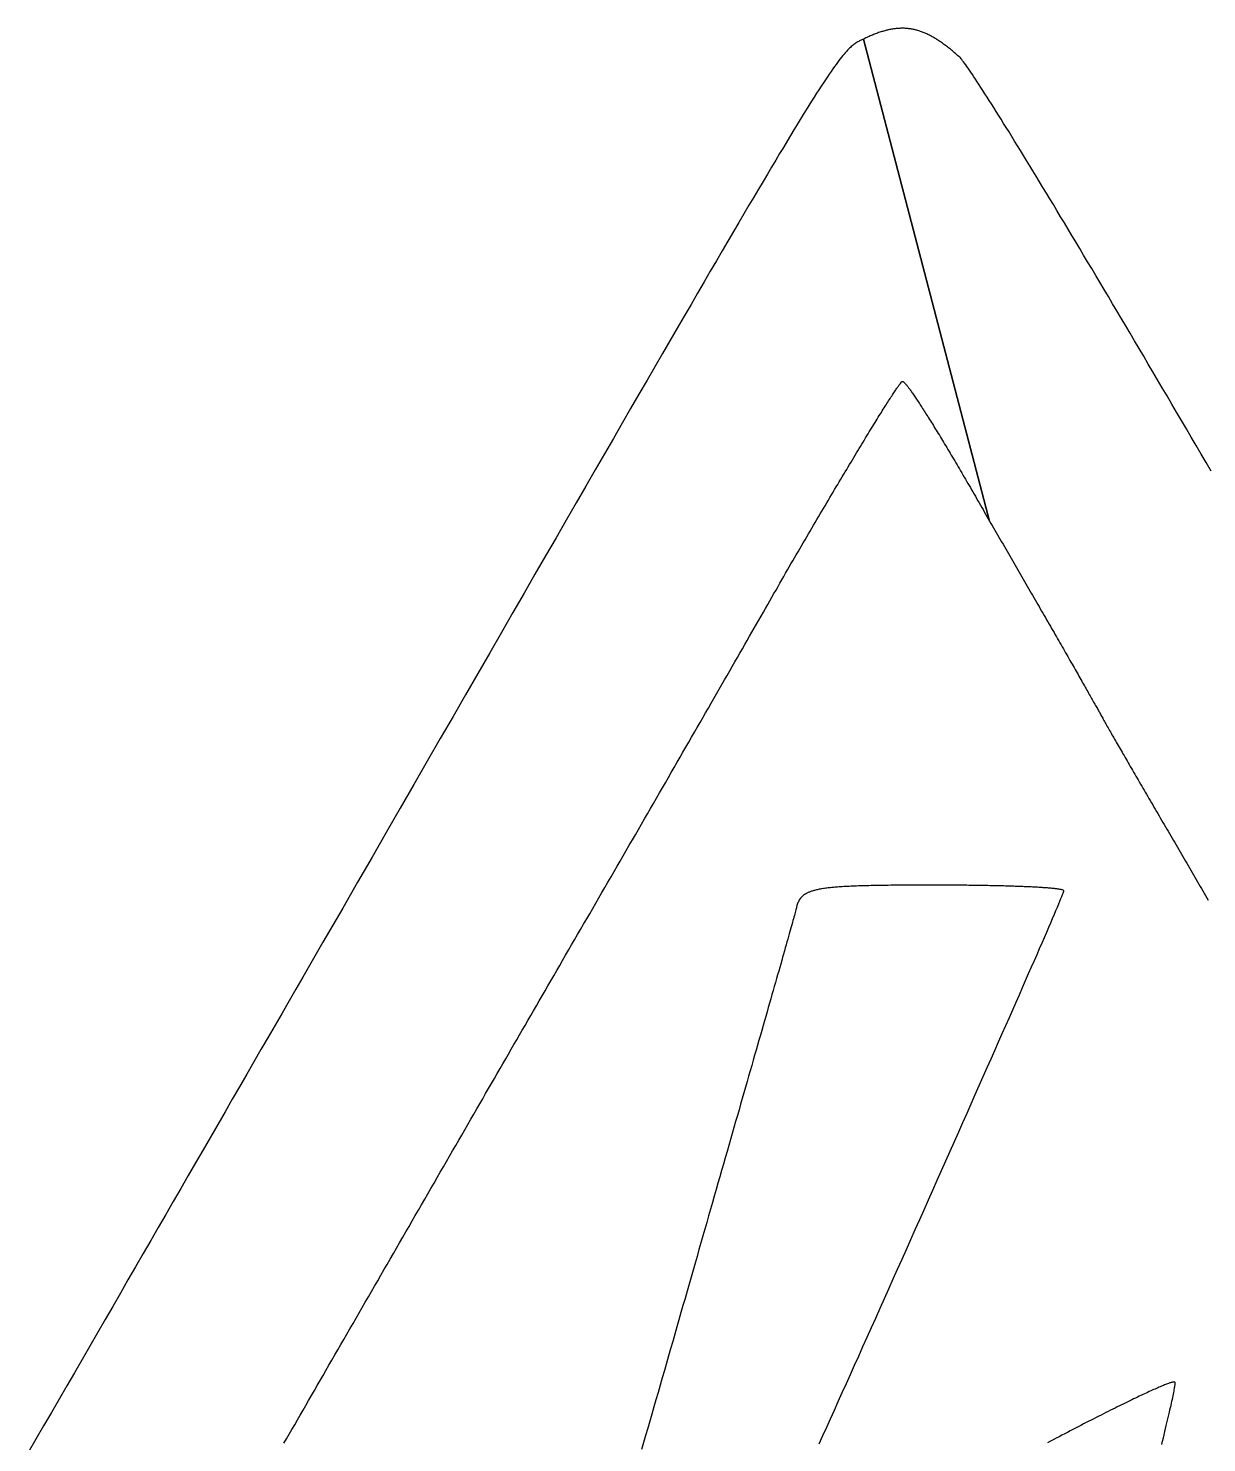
# Model space of a CAD drawing. Header units: metres. Extents: x 402 to 3160, y 518 to 2988.
# Drawn here: x 1015 to 2045, y 1753 to 2988 of the extents above; entities that cross this region are included whole.
import ezdxf

# ---------------------------------------------------------------- set-up
doc = ezdxf.new("R2010")
doc.units = ezdxf.units.M

msp = doc.modelspace()

# ---------------------------------------------------------------- linework, layer by layer
for points in [[(1238.668976, 1752.515504), (1240.987804, 1756.537116), (1243.327488, 1760.594752), (1245.6875, 1764.6875), (1248.067312, 1768.814448), (1250.466396, 1772.974684), (1252.884224, 1777.167296), (1255.320268, 1781.391372), (1257.774, 1785.646), (1260.244892, 1789.930268), (1262.732416, 1794.243264), (1265.236044, 1798.584076), (1267.755248, 1802.951792), (1270.2895, 1807.3455), (1272.838272, 1811.764288), (1275.401036, 1816.207244), (1277.977264, 1820.673456), (1280.566428, 1825.162012), (1283.168, 1829.672), (1285.781452, 1834.202508), (1288.406256, 1838.752624), (1291.041884, 1843.321436), (1293.687808, 1847.908032), (1296.3435, 1852.5115), (1299.008432, 1857.130928), (1301.682076, 1861.765404), (1304.363904, 1866.414016), (1307.053388, 1871.075852), (1309.75, 1875.75), (1312.453212, 1880.435548), (1315.162496, 1885.131584), (1317.877324, 1889.837196), (1320.597168, 1894.551472), (1323.3215, 1899.2735), (1326.049792, 1904.002368), (1328.781516, 1908.737164), (1331.516144, 1913.476976), (1334.253148, 1918.220892), (1336.992, 1922.968), (1339.732172, 1927.717388), (1342.473136, 1932.468144), (1345.214364, 1937.219356), (1347.955328, 1941.970112), (1350.6955, 1946.7195), (1353.434352, 1951.466608), (1356.171356, 1956.210524), (1358.905984, 1960.950336), (1361.637708, 1965.685132), (1364.366, 1970.414), (1367.090332, 1975.136028), (1369.810176, 1979.850304), (1372.525004, 1984.555916), (1375.234288, 1989.251952), (1377.9375, 1993.9375), (1380.634112, 1998.611648), (1383.323596, 2003.273484), (1386.005424, 2007.922096), (1388.679068, 2012.556572), (1391.344, 2017.176), (1393.999692, 2021.779468), (1396.645616, 2026.366064), (1399.281244, 2030.934876), (1401.906048, 2035.484992), (1404.5195, 2040.0155), (1407.121072, 2044.525488), (1409.710236, 2049.014044), (1412.286464, 2053.480256), (1414.849228, 2057.923212), (1417.398, 2062.342), (1419.932252, 2066.735708), (1422.451456, 2071.103424), (1424.955084, 2075.444236), (1427.442608, 2079.757232), (1429.9135, 2084.0415), (1432.367232, 2088.296128), (1434.803276, 2092.520204), (1437.221104, 2096.712816), (1439.620188, 2100.873052), (1442, 2105), (1444.408017, 2109.153958), (1446.831736, 2113.335264), (1449.270659, 2117.543066), (1451.724288, 2121.776512), (1454.192125, 2126.03475), (1456.673672, 2130.316928), (1459.168431, 2134.622194), (1461.675904, 2138.949696), (1464.195593, 2143.298582), (1466.727, 2147.668), (1469.269627, 2152.057098), (1471.822976, 2156.465024), (1474.386549, 2160.890926), (1476.959848, 2165.333952), (1479.542375, 2169.79325), (1482.133632, 2174.267968), (1484.733121, 2178.757254), (1487.340344, 2183.260256), (1489.954803, 2187.776122), (1492.576, 2192.304), (1495.203437, 2196.843038), (1497.836616, 2201.392384), (1500.475039, 2205.951186), (1503.118208, 2210.518592), (1505.765625, 2215.09375), (1508.416792, 2219.675808), (1511.071211, 2224.263914), (1513.728384, 2228.857216), (1516.387813, 2233.454862), (1519.049, 2238.056), (1521.711447, 2242.659778), (1524.374656, 2247.265344), (1527.038129, 2251.871846), (1529.701368, 2256.478432), (1532.363875, 2261.08425), (1535.025152, 2265.688448), (1537.684701, 2270.290174), (1540.342024, 2274.888576), (1542.996623, 2279.482802), (1545.648, 2284.072), (1548.295657, 2288.655318), (1550.939096, 2293.231904), (1553.577819, 2297.800906), (1556.211328, 2302.361472), (1558.839125, 2306.91275), (1561.460712, 2311.453888), (1564.075591, 2315.984034), (1566.683264, 2320.502336), (1569.283233, 2325.007942), (1571.875, 2329.5), (1574.458067, 2333.977658), (1577.031936, 2338.440064), (1579.596109, 2342.886366), (1582.150088, 2347.315712), (1584.693375, 2351.72725), (1587.225472, 2356.120128), (1589.745881, 2360.493494), (1592.254104, 2364.846496), (1594.749643, 2369.178282), (1597.232, 2373.488), (1599.700677, 2377.774798), (1602.155176, 2382.037824), (1604.594999, 2386.276226), (1607.019648, 2390.489152), (1609.428625, 2394.67575), (1611.821432, 2398.835168), (1614.197571, 2402.966554), (1616.556544, 2407.069056), (1618.897853, 2411.141822), (1621.221, 2415.184), (1623.525487, 2419.194738), (1625.810816, 2423.173184), (1628.076489, 2427.118486), (1630.322008, 2431.029792), (1632.546875, 2434.90625), (1634.750592, 2438.747008), (1636.932661, 2442.551214), (1639.092584, 2446.318016), (1641.229863, 2450.046562), (1643.344, 2453.736), (1645.434497, 2457.385478), (1647.500856, 2460.994144), (1649.542579, 2464.561146), (1651.559168, 2468.085632), (1653.550125, 2471.56675), (1655.514952, 2475.003648), (1657.453151, 2478.395474), (1659.364224, 2481.741376), (1661.247673, 2485.040502), (1663.103, 2488.292), (1664.929707, 2491.495018), (1666.727296, 2494.648704), (1668.495269, 2497.752206), (1670.233128, 2500.804672), (1671.940375, 2503.80525), (1673.616512, 2506.753088), (1675.261041, 2509.647334), (1676.873464, 2512.487136), (1678.453283, 2515.271642), (1680, 2518), (1681.557567, 2520.665143), (1683.110136, 2523.320344), (1684.657509, 2525.965261), (1686.199488, 2528.599552), (1687.735875, 2531.222875), (1689.266472, 2533.834888), (1690.791081, 2536.435249), (1692.309504, 2539.023616), (1693.821543, 2541.599647), (1695.327, 2544.163), (1696.825677, 2546.713333), (1698.317376, 2549.250304), (1699.801899, 2551.773571), (1701.279048, 2554.282792), (1702.748625, 2556.777625), (1704.210432, 2559.257728), (1705.664271, 2561.722759), (1707.109944, 2564.172376), (1708.547253, 2566.606237), (1709.976, 2569.024), (1711.395987, 2571.425323), (1712.807016, 2573.809864), (1714.208889, 2576.177281), (1715.601408, 2578.527232), (1716.984375, 2580.859375), (1718.357592, 2583.173368), (1719.720861, 2585.468869), (1721.073984, 2587.745536), (1722.416763, 2590.003027), (1723.749, 2592.241), (1725.070497, 2594.459113), (1726.381056, 2596.657024), (1727.680479, 2598.834391), (1728.968568, 2600.990872), (1730.245125, 2603.126125), (1731.509952, 2605.239808), (1732.762851, 2607.331579), (1734.003624, 2609.401096), (1735.232073, 2611.448017), (1736.448, 2613.472), (1737.651207, 2615.472703), (1738.841496, 2617.449784), (1740.018669, 2619.402901), (1741.182528, 2621.331712), (1742.332875, 2623.235875), (1743.469512, 2625.115048), (1744.592241, 2626.968889), (1745.700864, 2628.797056), (1746.795183, 2630.599207), (1747.875, 2632.375), (1748.940117, 2634.124093), (1749.990336, 2635.846144), (1751.025459, 2637.540811), (1752.045288, 2639.207752), (1753.049625, 2640.846625), (1754.038272, 2642.457088), (1755.011031, 2644.038799), (1755.967704, 2645.591416), (1756.908093, 2647.114597), (1757.832, 2648.608), (1758.739227, 2650.071283), (1759.629576, 2651.504104), (1760.502849, 2652.906121), (1761.358848, 2654.276992), (1762.197375, 2655.616375), (1763.018232, 2656.923928), (1763.821221, 2658.199309), (1764.606144, 2659.442176), (1765.372803, 2660.652187), (1766.121, 2661.829), (1766.850537, 2662.972273), (1767.561216, 2664.081664), (1768.252839, 2665.156831), (1768.925208, 2666.197432), (1769.578125, 2667.203125), (1770.211392, 2668.173568), (1770.824811, 2669.108419), (1771.418184, 2670.007336), (1771.991313, 2670.869977), (1772.544, 2671.696), (1773.076047, 2672.485063), (1773.587256, 2673.236824), (1774.077429, 2673.950941), (1774.546368, 2674.627072), (1774.993875, 2675.264875), (1775.419752, 2675.864008), (1775.823801, 2676.424129), (1776.205824, 2676.944896), (1776.565623, 2677.425967), (1776.903, 2677.867), (1777.217757, 2678.267653), (1777.778619, 2678.946451), (1778.246625, 2679.459625), (1778.620191, 2679.804439), (1779.128974, 2679.983543), (1779.622336, 2679.738752), (1780.038384, 2679.415288), (1780.522688, 2678.966016), (1781.074, 2678.393), (1781.691072, 2677.698304), (1782.023878, 2677.305971), (1782.372656, 2676.883992), (1782.73725, 2676.432625), (1783.117504, 2675.952128), (1783.513262, 2675.442759), (1783.924368, 2674.904776), (1784.350666, 2674.338437), (1784.792, 2673.744), (1785.248214, 2673.121723), (1785.719152, 2672.471864), (1786.204658, 2671.794681), (1786.704576, 2671.090432), (1787.21875, 2670.359375), (1787.747024, 2669.601768), (1788.289242, 2668.817869), (1788.845248, 2668.007936), (1789.414886, 2667.172227), (1789.998, 2666.311), (1790.594434, 2665.424513), (1791.204032, 2664.513024), (1791.826638, 2663.576791), (1792.462096, 2662.616072), (1793.11025, 2661.631125), (1793.770944, 2660.622208), (1794.444022, 2659.589579), (1795.129328, 2658.533496), (1795.826706, 2657.454217), (1796.536, 2656.352), (1797.257054, 2655.227103), (1797.989712, 2654.079784), (1798.733818, 2652.910301), (1799.489216, 2651.718912), (1800.25575, 2650.505875), (1801.033264, 2649.271448), (1801.821602, 2648.015889), (1802.620608, 2646.739456), (1803.430126, 2645.442407), (1804.25, 2644.125), (1805.080074, 2642.787493), (1805.920192, 2641.430144), (1806.770198, 2640.053211), (1807.629936, 2638.656952), (1808.49925, 2637.241625), (1809.377984, 2635.807488), (1810.265982, 2634.354799), (1811.163088, 2632.883816), (1812.069146, 2631.394797), (1812.984, 2629.888), (1813.907494, 2628.363683), (1814.839472, 2626.822104), (1815.779778, 2625.263521), (1816.728256, 2623.688192), (1817.68475, 2622.096375), (1818.649104, 2620.488328), (1819.621162, 2618.864309), (1820.600768, 2617.224576), (1821.587766, 2615.569387), (1822.582, 2613.899), (1823.583314, 2612.213673), (1824.591552, 2610.513664), (1825.606558, 2608.799231), (1826.628176, 2607.070632), (1827.65625, 2605.328125), (1828.690624, 2603.571968), (1829.731142, 2601.802419), (1830.777648, 2600.019736), (1831.829986, 2598.224177), (1832.888, 2596.416), (1833.951534, 2594.595463), (1835.020432, 2592.762824), (1836.094538, 2590.918341), (1837.173696, 2589.062272), (1838.25775, 2587.194875), (1839.346544, 2585.316408), (1840.439922, 2583.427129), (1841.537728, 2581.527296), (1842.639806, 2579.617167), (1843.746, 2577.697), (1844.856154, 2575.767053), (1845.970112, 2573.827584), (1847.087718, 2571.878851), (1848.208816, 2569.921112), (1849.33325, 2567.954625), (1850.460864, 2565.979648), (1851.591502, 2563.996439), (1852.725008, 2562.005256), (1853.861226, 2560.006357), (1855, 2558), (1745, 2979), (1744.258827, 2978.645811), (1743.533416, 2978.300088), (1742.820929, 2977.958097), (1742.118528, 2977.615104), (1741.423375, 2977.266375), (1740.732632, 2976.907176), (1740.043461, 2976.532773), (1739.353024, 2976.138432), (1738.658483, 2975.719419), (1737.957, 2975.271), (1737.245737, 2974.788441), (1736.521856, 2974.267008), (1735.782519, 2973.701967), (1735.024888, 2973.088584), (1734.246125, 2972.422125), (1733.443392, 2971.697856), (1732.613851, 2970.911043), (1731.754664, 2970.056952), (1730.862993, 2969.130849), (1729.936, 2968.128), (1728.970847, 2967.043671), (1727.964696, 2965.873128), (1726.914709, 2964.611637), (1725.818048, 2963.254464), (1724.671875, 2961.796875), (1723.473352, 2960.234136), (1722.219641, 2958.561513), (1720.907904, 2956.774272), (1719.535303, 2954.867679), (1718.099, 2952.837), (1716.596157, 2950.677501), (1715.023936, 2948.384448), (1713.379499, 2945.953107), (1711.660008, 2943.378744), (1709.862625, 2940.656625), (1707.984512, 2937.782016), (1706.022831, 2934.750183), (1703.974744, 2931.556392), (1701.837413, 2928.195909), (1699.608, 2924.664), (1697.283667, 2920.955931), (1694.861576, 2917.066968), (1692.338889, 2912.992377), (1689.712768, 2908.727424), (1686.980375, 2904.267375), (1684.138872, 2899.607496), (1681.185421, 2894.743053), (1678.117184, 2889.669312), (1674.931323, 2884.381539), (1671.625, 2878.875), (1668.195377, 2873.144961), (1664.639616, 2867.186688), (1660.954879, 2860.995447), (1657.138328, 2854.566504), (1653.187125, 2847.895125), (1649.098432, 2840.976576), (1644.869411, 2833.806123), (1640.497224, 2826.379032), (1635.979033, 2818.690569), (1631.312, 2810.736), (1626.493287, 2802.510591), (1621.520056, 2794.009608), (1616.389469, 2785.228317), (1611.098688, 2776.161984), (1605.644875, 2766.805875), (1600.025192, 2757.155256), (1594.236801, 2747.205393), (1588.276864, 2736.951552), (1582.142543, 2726.388999), (1575.831, 2715.513), (1569.339397, 2704.318821), (1562.664896, 2692.801728), (1555.804659, 2680.956987), (1548.755848, 2668.779864), (1541.515625, 2656.265625), (1534.081152, 2643.409536), (1526.449591, 2630.206863), (1518.618104, 2616.652872), (1510.583853, 2602.742829), (1502.344, 2588.472), (1493.895707, 2573.835651), (1485.236136, 2558.829048), (1476.362449, 2543.447457), (1467.271808, 2527.686144), (1457.961375, 2511.540375), (1448.428312, 2495.005416), (1438.669781, 2478.076533), (1428.682944, 2460.748992), (1418.464963, 2443.018059), (1408.013, 2424.879), (1397.324217, 2406.327081), (1386.395776, 2387.357568), (1375.224839, 2367.965727), (1363.808568, 2348.146824), (1352.144125, 2327.896125), (1340.228672, 2307.208896), (1328.059371, 2286.080403), (1315.633384, 2264.505912), (1302.947873, 2242.480689), (1290, 2220), (1284.304412, 2210.145371), (1278.558496, 2200.202968), (1272.763524, 2190.175017), (1266.920768, 2180.063744), (1261.0315, 2169.871375), (1255.096992, 2159.600136), (1249.118516, 2149.252253), (1243.097344, 2138.829952), (1237.034748, 2128.335459), (1230.932, 2117.771), (1224.790372, 2107.138801), (1218.611136, 2096.441088), (1212.395564, 2085.680087), (1206.144928, 2074.858024), (1199.8605, 2063.977125), (1193.543552, 2053.039616), (1187.195356, 2042.047723), (1180.817184, 2031.003672), (1174.410308, 2019.909689), (1167.976, 2008.768), (1161.515532, 1997.580831), (1155.030176, 1986.350408), (1148.521204, 1975.078957), (1141.989888, 1963.768704), (1135.4375, 1952.421875), (1128.865312, 1941.040696), (1122.274596, 1929.627393), (1115.666624, 1918.184192), (1109.042668, 1906.713319), (1102.404, 1895.217), (1095.751892, 1883.697461), (1089.087616, 1872.156928), (1082.412444, 1860.597627), (1075.727648, 1849.021784), (1069.0345, 1837.431625), (1062.334272, 1825.829376), (1055.628236, 1814.217263), (1048.917664, 1802.597512), (1042.203828, 1790.972349), (1035.488, 1779.344), (1028.771452, 1767.714691), (1022.055456, 1756.086648), (1015.341284, 1744.462097)], [(2048.59551, 2601.527837), (2044.21448, 2609.033816), (2039.85757, 2616.492839), (2035.52544, 2623.903808), (2031.21875, 2631.265625), (2026.93816, 2638.577192), (2022.68433, 2645.837411), (2018.45792, 2653.045184), (2014.25959, 2660.199413), (2010.09, 2667.299), (2005.94981, 2674.342847), (2001.83968, 2681.329856), (1997.76027, 2688.258929), (1993.71224, 2695.128968), (1989.69625, 2701.938875), (1985.71296, 2708.687552), (1981.76303, 2715.373901), (1977.84712, 2721.996824), (1973.96589, 2728.555223), (1970.12, 2735.048), (1966.31011, 2741.474057), (1962.53688, 2747.832296), (1958.80097, 2754.121619), (1955.10304, 2760.340928), (1951.44375, 2766.489125), (1947.82376, 2772.565112), (1944.24373, 2778.567791), (1940.70432, 2784.496064), (1937.20619, 2790.348833), (1933.75, 2796.125), (1930.33641, 2801.823467), (1926.96608, 2807.443136), (1923.63967, 2812.982909), (1920.35784, 2818.441688), (1917.12125, 2823.818375), (1913.93056, 2829.111872), (1910.78643, 2834.321081), (1907.68952, 2839.444904), (1904.64049, 2844.482243), (1901.64, 2849.432), (1898.68871, 2854.293077), (1895.78728, 2859.064376), (1892.93637, 2863.744799), (1890.13664, 2868.333248), (1887.38875, 2872.828625), (1884.69336, 2877.229832), (1882.05113, 2881.535771), (1879.46272, 2885.745344), (1876.92879, 2889.857453), (1874.45, 2893.871), (1872.02701, 2897.784887), (1869.66048, 2901.598016), (1867.35107, 2905.309289), (1865.09944, 2908.917608), (1862.90625, 2912.421875), (1860.77216, 2915.820992), (1858.69783, 2919.113861), (1856.68392, 2922.299384), (1854.73109, 2925.376463), (1852.84, 2928.344), (1851.01131, 2931.200897), (1849.24568, 2933.946056), (1847.54377, 2936.578379), (1845.90624, 2939.096768), (1844.33375, 2941.500125), (1842.82696, 2943.787352), (1841.38653, 2945.957351), (1840.01312, 2948.009024), (1838.70739, 2949.941273), (1837.47, 2951.753), (1836.30161, 2953.443107), (1835.20288, 2955.010496), (1834.17447, 2956.454069), (1833.21704, 2957.772728), (1832.33125, 2958.965375), (1831.51776, 2960.030912), (1830.77723, 2960.968241), (1830.11032, 2961.776264), (1829.51769, 2962.453883), (1829, 2963), (1828.073276, 2963.832804), (1827.153008, 2964.651232), (1826.239052, 2965.455308), (1825.331264, 2966.245056), (1824.4295, 2967.0205), (1823.533616, 2967.781664), (1822.643468, 2968.528572), (1821.758912, 2969.261248), (1820.879804, 2969.979716), (1820.006, 2970.684), (1819.137356, 2971.374124), (1818.273728, 2972.050112), (1817.414972, 2972.711988), (1816.560944, 2973.359776), (1815.7115, 2973.9935), (1814.866496, 2974.613184), (1814.025788, 2975.218852), (1813.189232, 2975.810528), (1812.356684, 2976.388236), (1811.528, 2976.952), (1810.703036, 2977.501844), (1809.881648, 2978.037792), (1809.063692, 2978.559868), (1808.249024, 2979.068096), (1807.4375, 2979.5625), (1806.628976, 2980.043104), (1805.823308, 2980.509932), (1805.020352, 2980.963008), (1804.219964, 2981.402356), (1803.422, 2981.828), (1802.626316, 2982.239964), (1801.832768, 2982.638272), (1801.041212, 2983.022948), (1800.251504, 2983.394016), (1799.4635, 2983.7515), (1798.677056, 2984.095424), (1797.892028, 2984.425812), (1797.108272, 2984.742688), (1796.325644, 2985.046076), (1795.544, 2985.336), (1794.763196, 2985.612484), (1793.983088, 2985.875552), (1793.203532, 2986.125228), (1792.424384, 2986.361536), (1791.6455, 2986.5845), (1790.866736, 2986.794144), (1790.087948, 2986.990492), (1789.308992, 2987.173568), (1788.529724, 2987.343396), (1787.75, 2987.5), (1786.969676, 2987.643404), (1786.188608, 2987.773632), (1785.406652, 2987.890708), (1784.623664, 2987.994656), (1783.8395, 2988.0855), (1783.054016, 2988.163264), (1782.267068, 2988.227972), (1781.478512, 2988.279648), (1780.688204, 2988.318316), (1779.896, 2988.344), (1779.101756, 2988.356724), (1778.305328, 2988.356512), (1777.506572, 2988.343388), (1776.705344, 2988.317376), (1775.9015, 2988.2785), (1775.094896, 2988.226784), (1774.285388, 2988.162252), (1773.472832, 2988.084928), (1772.657084, 2987.994836), (1771.838, 2987.892), (1771.015436, 2987.776444), (1770.189248, 2987.648192), (1769.359292, 2987.507268), (1768.525424, 2987.353696), (1767.6875, 2987.1875), (1766.845376, 2987.008704), (1765.998908, 2986.817332), (1765.147952, 2986.613408), (1764.292364, 2986.396956), (1763.432, 2986.168), (1762.566716, 2985.926564), (1761.696368, 2985.672672), (1760.820812, 2985.406348), (1759.939904, 2985.127616), (1759.0535, 2984.8365), (1758.161456, 2984.533024), (1757.263628, 2984.217212), (1756.359872, 2983.889088), (1755.450044, 2983.548676), (1754.534, 2983.196), (1753.611596, 2982.831084), (1752.682688, 2982.453952), (1751.747132, 2982.064628), (1750.804784, 2981.663136), (1749.8555, 2981.2495), (1748.899136, 2980.823744), (1747.935548, 2980.385892), (1746.964592, 2979.935968), (1745.986124, 2979.473996), (1745, 2979), (1855, 2558), (1856.171167, 2555.987658), (1857.344536, 2553.970864), (1858.519909, 2551.949966), (1859.697088, 2549.925312), (1860.875875, 2547.89725), (1862.056072, 2545.866128), (1863.237481, 2543.832294), (1864.419904, 2541.796096), (1865.603143, 2539.757882), (1866.787, 2537.718), (1867.971277, 2535.676798), (1869.155776, 2533.634624), (1870.340299, 2531.591826), (1871.524648, 2529.548752), (1872.708625, 2527.50575), (1873.892032, 2525.463168), (1875.074671, 2523.421354), (1876.256344, 2521.380656), (1877.436853, 2519.341422), (1878.616, 2517.304), (1879.793587, 2515.268738), (1880.969416, 2513.235984), (1882.143289, 2511.206086), (1883.315008, 2509.179392), (1884.484375, 2507.15625), (1885.651192, 2505.137008), (1886.815261, 2503.122014), (1887.976384, 2501.111616), (1889.134363, 2499.106162), (1890.289, 2497.106), (1891.440097, 2495.111478), (1892.587456, 2493.122944), (1893.730879, 2491.140746), (1894.870168, 2489.165232), (1896.005125, 2487.19675), (1897.135552, 2485.235648), (1898.261251, 2483.282274), (1899.382024, 2481.336976), (1900.497673, 2479.400102), (1901.608, 2477.472), (1902.712807, 2475.553018), (1903.811896, 2473.643504), (1904.905069, 2471.743806), (1905.992128, 2469.854272), (1907.072875, 2467.97525), (1908.147112, 2466.107088), (1909.214641, 2464.250134), (1910.275264, 2462.404736), (1911.328783, 2460.571242), (1912.375, 2458.75), (1913.413717, 2456.941358), (1914.444736, 2455.145664), (1915.467859, 2453.363266), (1916.482888, 2451.594512), (1917.489625, 2449.83975), (1918.487872, 2448.099328), (1919.477431, 2446.373594), (1920.458104, 2444.662896), (1921.429693, 2442.967582), (1922.392, 2441.288), (1923.344827, 2439.624498), (1924.287976, 2437.977424), (1925.221249, 2436.347126), (1926.144448, 2434.733952), (1927.057375, 2433.13825), (1927.959832, 2431.560368), (1928.851621, 2430.000654), (1929.732544, 2428.459456), (1930.602403, 2426.937122), (1931.461, 2425.434), (1932.308137, 2423.950438), (1933.143616, 2422.486784), (1933.967239, 2421.043386), (1934.778808, 2419.620592), (1935.578125, 2418.21875), (1936.364992, 2416.838208), (1937.139211, 2415.479314), (1937.900584, 2414.142416), (1938.648913, 2412.827862), (1939.384, 2411.536), (1940.105647, 2410.267178), (1940.813656, 2409.021744), (1941.507829, 2407.800046), (1942.187968, 2406.602432), (1942.853875, 2405.42925), (1943.505352, 2404.280848), (1944.142201, 2403.157574), (1944.764224, 2402.059776), (1945.371223, 2400.987802), (1945.963, 2399.942), (1946.539357, 2398.922718), (1947.100096, 2397.930304), (1947.645019, 2396.965106), (1948.173928, 2396.027472), (1948.686625, 2395.11775), (1949.182912, 2394.236288), (1949.662591, 2393.383434), (1950.125464, 2392.559536), (1950.571333, 2391.764942), (1951, 2391), (1951.428964, 2390.205656), (1951.875712, 2389.382848), (1952.340028, 2388.531912), (1952.821696, 2387.653184), (1953.3205, 2386.747), (1953.836224, 2385.813696), (1954.368652, 2384.853608), (1954.917568, 2383.867072), (1955.482756, 2382.854424), (1956.064, 2381.816), (1956.661084, 2380.752136), (1957.273792, 2379.663168), (1957.901908, 2378.549432), (1958.545216, 2377.411264), (1959.2035, 2376.249), (1959.876544, 2375.062976), (1960.564132, 2373.853528), (1961.266048, 2372.620992), (1961.982076, 2371.365704), (1962.712, 2370.088), (1963.455604, 2368.788216), (1964.212672, 2367.466688), (1964.982988, 2366.123752), (1965.766336, 2364.759744), (1966.5625, 2363.375), (1967.371264, 2361.969856), (1968.192412, 2360.544648), (1969.025728, 2359.099712), (1969.870996, 2357.635384), (1970.728, 2356.152), (1971.596524, 2354.649896), (1972.476352, 2353.129408), (1973.367268, 2351.590872), (1974.269056, 2350.034624), (1975.1815, 2348.461), (1976.104384, 2346.870336), (1977.037492, 2345.262968), (1977.980608, 2343.639232), (1978.933516, 2341.999464), (1979.896, 2340.344), (1980.867844, 2338.673176), (1981.848832, 2336.987328), (1982.838748, 2335.286792), (1983.837376, 2333.571904), (1984.8445, 2331.843), (1985.859904, 2330.100416), (1986.883372, 2328.344488), (1987.914688, 2326.575552), (1988.953636, 2324.793944), (1990, 2323), (1991.053564, 2321.194056), (1992.114112, 2319.376448), (1993.181428, 2317.547512), (1994.255296, 2315.707584), (1995.3355, 2313.857), (1996.421824, 2311.996096), (1997.514052, 2310.125208), (1998.611968, 2308.244672), (1999.715356, 2306.354824), (2000.824, 2304.456), (2001.937684, 2302.548536), (2003.056192, 2300.632768), (2004.179308, 2298.709032), (2005.306816, 2296.777664), (2006.4385, 2294.839), (2007.574144, 2292.893376), (2008.713532, 2290.941128), (2009.856448, 2288.982592), (2011.002676, 2287.018104), (2012.152, 2285.048), (2013.304204, 2283.072616), (2014.459072, 2281.092288), (2015.616388, 2279.107352), (2016.775936, 2277.118144), (2017.9375, 2275.125), (2019.100864, 2273.128256), (2020.265812, 2271.128248), (2021.432128, 2269.125312), (2022.599596, 2267.119784), (2023.768, 2265.112), (2024.937124, 2263.102296), (2026.106752, 2261.091008), (2027.276668, 2259.078472), (2028.446656, 2257.065024), (2029.6165, 2255.051), (2030.785984, 2253.036736), (2031.954892, 2251.022568), (2033.123008, 2249.008832), (2034.290116, 2246.995864), (2035.456, 2244.984), (2036.620444, 2242.973576), (2037.783232, 2240.964928), (2038.944148, 2238.958392), (2040.102976, 2236.954304), (2041.2595, 2234.953), (2042.413504, 2232.954816), (2043.564772, 2230.960088), (2044.713088, 2228.969152), (2045.858236, 2226.982344)], [(1706.304576, 1752.178712), (1709.515158, 1759.297471), (1712.785152, 1766.553024), (1716.111714, 1773.938993), (1719.492, 1781.449), (1722.923166, 1789.076667), (1726.402368, 1796.815616), (1729.926762, 1804.659469), (1733.493504, 1812.601848), (1737.09975, 1820.636375), (1740.742656, 1828.756672), (1744.419378, 1836.956361), (1748.127072, 1845.229064), (1751.862894, 1853.568403), (1755.624, 1861.968), (1759.407546, 1870.421477), (1763.210688, 1878.922456), (1767.030582, 1887.464559), (1770.864384, 1896.041408), (1774.70925, 1904.646625), (1778.562336, 1913.273832), (1782.420798, 1921.916651), (1786.281792, 1930.568704), (1790.142474, 1939.223613), (1794, 1947.875), (1797.851526, 1956.516487), (1801.694208, 1965.141696), (1805.525202, 1973.744249), (1809.341664, 1982.317768), (1813.14075, 1990.855875), (1816.919616, 1999.352192), (1820.675418, 2007.800341), (1824.405312, 2016.193944), (1828.106454, 2024.526623), (1831.776, 2032.792), (1835.411106, 2040.983697), (1839.008928, 2049.095336), (1842.566622, 2057.120539), (1846.081344, 2065.052928), (1849.55025, 2072.886125), (1852.970496, 2080.613752), (1856.339238, 2088.229431), (1859.653632, 2095.726784), (1862.910834, 2103.099433), (1866.108, 2110.341), (1869.242286, 2117.445107), (1872.310848, 2124.405376), (1875.310842, 2131.215429), (1878.239424, 2137.868888), (1881.09375, 2144.359375), (1883.870976, 2150.680512), (1886.568258, 2156.825921), (1889.182752, 2162.789224), (1891.711614, 2168.564043), (1894.152, 2174.144), (1896.501066, 2179.522717), (1898.755968, 2184.693816), (1900.913862, 2189.650919), (1902.971904, 2194.387648), (1904.92725, 2198.897625), (1906.777056, 2203.174472), (1908.518478, 2207.211811), (1910.148672, 2211.003264), (1911.664794, 2214.542453), (1913.064, 2217.823), (1914.343446, 2220.838527), (1915.500288, 2223.582656), (1916.531682, 2226.049009), (1917.434784, 2228.231208), (1918.20675, 2230.122875), (1918.844736, 2231.717632), (1919.345898, 2233.009101), (1919.707392, 2233.990904), (1919.926374, 2234.656663), (1919.939112, 2235.178792), (1919.457624, 2235.528984), (1918.789131, 2235.784971), (1918.200609, 2235.952369), (1917.499983, 2236.117103), (1916.689125, 2236.279125), (1915.769907, 2236.438387), (1915.270248, 2236.516968), (1914.744201, 2236.594841), (1914.192, 2236.672), (1913.613879, 2236.748439), (1913.010072, 2236.824152), (1912.380813, 2236.899133), (1911.726336, 2236.973376), (1911.046875, 2237.046875), (1910.342664, 2237.119624), (1909.613937, 2237.191617), (1908.860928, 2237.262848), (1908.083871, 2237.333311), (1907.283, 2237.403), (1906.458549, 2237.471909), (1905.610752, 2237.540032), (1904.739843, 2237.607363), (1903.846056, 2237.673896), (1902.929625, 2237.739625), (1901.990784, 2237.804544), (1901.029767, 2237.868647), (1900.046808, 2237.931928), (1899.042141, 2237.994381), (1898.016, 2238.056), (1896.968619, 2238.116779), (1895.900232, 2238.176712), (1894.811073, 2238.235793), (1893.701376, 2238.294016), (1892.571375, 2238.351375), (1891.421304, 2238.407864), (1890.251397, 2238.463477), (1889.061888, 2238.518208), (1887.853011, 2238.572051), (1886.625, 2238.625), (1885.378089, 2238.677049), (1884.112512, 2238.728192), (1882.828503, 2238.778423), (1881.526296, 2238.827736), (1880.206125, 2238.876125), (1878.868224, 2238.923584), (1877.512827, 2238.970107), (1876.140168, 2239.015688), (1874.750481, 2239.060321), (1873.344, 2239.104), (1871.920959, 2239.146719), (1870.481592, 2239.188472), (1869.026133, 2239.229253), (1867.554816, 2239.269056), (1866.067875, 2239.307875), (1864.565544, 2239.345704), (1863.048057, 2239.382537), (1861.515648, 2239.418368), (1859.968551, 2239.453191), (1858.407, 2239.487), (1856.831229, 2239.519789), (1855.241472, 2239.551552), (1853.637963, 2239.582283), (1852.020936, 2239.611976), (1850.390625, 2239.640625), (1848.747264, 2239.668224), (1847.091087, 2239.694767), (1845.422328, 2239.720248), (1843.741221, 2239.744661), (1842.048, 2239.768), (1840.342899, 2239.790259), (1838.626152, 2239.811432), (1836.897993, 2239.831513), (1835.158656, 2239.850496), (1833.408375, 2239.868375), (1831.647384, 2239.885144), (1829.875917, 2239.900797), (1828.094208, 2239.915328), (1826.302491, 2239.928731), (1824.501, 2239.941), (1822.689969, 2239.952129), (1820.869632, 2239.962112), (1819.040223, 2239.970943), (1817.201976, 2239.978616), (1815.355125, 2239.985125), (1813.499904, 2239.990464), (1811.636547, 2239.994627), (1809.765288, 2239.997608), (1807.886361, 2239.999401), (1806, 2240), (1803.025723, 2239.999389), (1800.102584, 2239.997512), (1797.230121, 2239.994303), (1794.407872, 2239.989696), (1791.635375, 2239.983625), (1788.912168, 2239.976024), (1786.237789, 2239.966827), (1783.611776, 2239.955968), (1781.033667, 2239.943381), (1778.503, 2239.929), (1776.019313, 2239.912759), (1773.582144, 2239.894592), (1771.191031, 2239.874433), (1768.845512, 2239.852216), (1766.545125, 2239.827875), (1764.289408, 2239.801344), (1762.077899, 2239.772557), (1759.910136, 2239.741448), (1757.785657, 2239.707951), (1755.704, 2239.672), (1753.664703, 2239.633529), (1751.667304, 2239.592472), (1749.711341, 2239.548763), (1747.796352, 2239.502336), (1745.921875, 2239.453125), (1744.087448, 2239.401064), (1742.292609, 2239.346087), (1740.536896, 2239.288128), (1738.819847, 2239.227121), (1737.141, 2239.163), (1735.499893, 2239.095699), (1733.896064, 2239.025152), (1732.329051, 2238.951293), (1730.798392, 2238.874056), (1729.303625, 2238.793375), (1727.844288, 2238.709184), (1726.419919, 2238.621417), (1725.030056, 2238.530008), (1723.674237, 2238.434891), (1722.352, 2238.336), (1721.062883, 2238.233269), (1719.806424, 2238.126632), (1718.582161, 2238.016023), (1717.389632, 2237.901376), (1716.228375, 2237.782625), (1715.097928, 2237.659704), (1713.997829, 2237.532547), (1712.927616, 2237.401088), (1711.886827, 2237.265261), (1710.875, 2237.125), (1709.891673, 2236.980239), (1708.936384, 2236.830912), (1708.008671, 2236.676953), (1707.108072, 2236.518296), (1706.234125, 2236.354875), (1705.386368, 2236.186624), (1704.564339, 2236.013477), (1703.767576, 2235.835368), (1702.995617, 2235.652231), (1702.248, 2235.464), (1701.524263, 2235.270609), (1700.823944, 2235.071992), (1700.146581, 2234.868083), (1699.491712, 2234.658816), (1698.858875, 2234.444125), (1698.247608, 2234.223944), (1697.657449, 2233.998207), (1697.087936, 2233.766848), (1696.538607, 2233.529801), (1696.009, 2233.287), (1695.498653, 2233.038379), (1695.007104, 2232.783872), (1694.533891, 2232.523413), (1694.078552, 2232.256936), (1693.640625, 2231.984375), (1693.219648, 2231.705664), (1692.426696, 2231.129528), (1691.696, 2230.528), (1691.023864, 2229.900552), (1690.406592, 2229.246656), (1689.840488, 2228.565784), (1689.321856, 2227.857408), (1688.847, 2227.121), (1688.412224, 2226.356032), (1688.013832, 2225.561976), (1687.648128, 2224.738304), (1687.311416, 2223.884488), (1687, 2223), (1687, 2223), (1686.819144, 2222.193536), (1686.683461, 2221.636734), (1686.517952, 2220.978688), (1686.322875, 2220.22025), (1686.098488, 2219.362272), (1685.845049, 2218.405606), (1685.562816, 2217.351104), (1685.252047, 2216.199618), (1684.913, 2214.952), (1684.545933, 2213.609102), (1684.151104, 2212.171776), (1683.728771, 2210.640874), (1683.279192, 2209.017248), (1682.802625, 2207.30175), (1682.299328, 2205.495232), (1681.769559, 2203.598546), (1681.213576, 2201.612544), (1680.631637, 2199.538078), (1680.024, 2197.376), (1679.390923, 2195.127162), (1678.732664, 2192.792416), (1678.049481, 2190.372614), (1677.341632, 2187.868608), (1676.609375, 2185.28125), (1675.852968, 2182.611392), (1675.072669, 2179.859886), (1674.268736, 2177.027584), (1673.441427, 2174.115338), (1672.591, 2171.124), (1671.717713, 2168.054422), (1670.821824, 2164.907456), (1669.903591, 2161.683954), (1668.963272, 2158.384768), (1668.001125, 2155.01075), (1667.017408, 2151.562752), (1666.012379, 2148.041626), (1664.986296, 2144.448224), (1663.939417, 2140.783398), (1662.872, 2137.048), (1661.784303, 2133.242882), (1660.676584, 2129.368896), (1659.549101, 2125.426894), (1658.402112, 2121.417728), (1657.235875, 2117.34225), (1656.050648, 2113.201312), (1654.846689, 2108.995766), (1653.624256, 2104.726464), (1652.383607, 2100.394258), (1651.125, 2096), (1649.848693, 2091.544542), (1648.554944, 2087.028736), (1647.244011, 2082.453434), (1645.916152, 2077.819488), (1644.571625, 2073.12775), (1643.210688, 2068.379072), (1641.833599, 2063.574306), (1640.440616, 2058.714304), (1639.031997, 2053.799918), (1637.608, 2048.832), (1636.168883, 2043.811402), (1634.714904, 2038.738976), (1633.246321, 2033.615574), (1631.763392, 2028.442048), (1630.266375, 2023.21925), (1628.755528, 2017.948032), (1627.231109, 2012.629246), (1625.693376, 2007.263744), (1624.142587, 2001.852378), (1622.579, 1996.396), (1621.002873, 1990.895462), (1619.414464, 1985.351616), (1617.814031, 1979.765314), (1616.201832, 1974.137408), (1614.578125, 1968.46875), (1612.943168, 1962.760192), (1611.297219, 1957.012586), (1609.640536, 1951.226784), (1607.973377, 1945.403638), (1606.296, 1939.544), (1604.608663, 1933.648722), (1602.911624, 1927.718656), (1601.205141, 1921.754654), (1599.489472, 1915.757568), (1597.764875, 1909.72825), (1596.031608, 1903.667552), (1594.289929, 1897.576326), (1592.540096, 1891.455424), (1590.782367, 1885.305698), (1589.017, 1879.128), (1587.244253, 1872.923182), (1585.464384, 1866.692096), (1583.677651, 1860.435594), (1581.884312, 1854.154528), (1580.084625, 1847.84975), (1578.278848, 1841.522112), (1576.467239, 1835.172466), (1574.650056, 1828.801664), (1572.827557, 1822.410558), (1571, 1816), (1569.143938, 1809.62094), (1567.295904, 1803.26432), (1565.456126, 1796.93098), (1563.624832, 1790.62176), (1561.80225, 1784.3375), (1559.988608, 1778.07904), (1558.184134, 1771.84722), (1556.389056, 1765.64288), (1554.603602, 1759.46686), (1552.828, 1753.32), (1551.062478, 1747.20314)], [(2005.404232, 1751.442512), (2006.127721, 1754.377836), (2006.830144, 1757.240704), (2007.511303, 1760.030348), (2008.171, 1762.746), (2008.809037, 1765.386892), (2009.425216, 1767.952256), (2010.019339, 1770.441324), (2010.591208, 1772.853328), (2011.140625, 1775.1875), (2011.667392, 1777.443072), (2012.171311, 1779.619276), (2012.652184, 1781.715344), (2013.109813, 1783.730508), (2013.544, 1785.664), (2013.954547, 1787.515052), (2014.341256, 1789.282896), (2014.703929, 1790.966764), (2015.042368, 1792.565888), (2015.356375, 1794.0795), (2015.645752, 1795.506832), (2015.910301, 1796.847116), (2016.149824, 1798.099584), (2016.364123, 1799.263468), (2016.553, 1800.338), (2016.716257, 1801.322412), (2016.853696, 1802.215936), (2016.965119, 1803.017804), (2017.050328, 1803.727248), (2017.109125, 1804.3435), (2017.141312, 1804.865792), (2017.125064, 1805.625424), (2016.886066, 1806.076831), (2016.260224, 1806.150784), (2015.610256, 1806.071496), (2014.777792, 1805.891072), (2014.294114, 1805.763399), (2013.766, 1805.611), (2013.193846, 1805.434061), (2012.578048, 1805.232768), (2011.919002, 1805.007307), (2011.217104, 1804.757864), (2010.47275, 1804.484625), (2009.686336, 1804.187776), (2008.858258, 1803.867503), (2007.988912, 1803.523992), (2007.078694, 1803.157429), (2006.128, 1802.768), (2005.137226, 1802.355891), (2004.106768, 1801.921288), (2003.037022, 1801.464377), (2001.928384, 1800.985344), (2000.78125, 1800.484375), (1999.596016, 1799.961656), (1998.373078, 1799.417373), (1997.112832, 1798.851712), (1995.815674, 1798.264859), (1994.482, 1797.657), (1993.112206, 1797.028321), (1991.706688, 1796.379008), (1990.265842, 1795.709247), (1988.790064, 1795.019224), (1987.27975, 1794.309125), (1985.735296, 1793.579136), (1984.157098, 1792.829443), (1982.545552, 1792.060232), (1980.901054, 1791.271689), (1979.224, 1790.464), (1977.514786, 1789.637351), (1975.773808, 1788.791928), (1974.001462, 1787.927917), (1972.198144, 1787.045504), (1970.36425, 1786.144875), (1968.500176, 1785.226216), (1966.606318, 1784.289713), (1964.683072, 1783.335552), (1962.730834, 1782.363919), (1960.75, 1781.375), (1958.740966, 1780.368981), (1956.704128, 1779.346048), (1954.639882, 1778.306387), (1952.548624, 1777.250184), (1950.43075, 1776.177625), (1948.286656, 1775.088896), (1946.116738, 1773.984183), (1943.921392, 1772.863672), (1941.701014, 1771.727549), (1939.456, 1770.576), (1937.186746, 1769.409211), (1934.893648, 1768.227368), (1932.577102, 1767.030657), (1930.237504, 1765.819264), (1927.87525, 1764.593375), (1925.490736, 1763.353176), (1923.084358, 1762.098853), (1920.656512, 1760.830592), (1918.207594, 1759.548579), (1915.738, 1758.253), (1913.248126, 1756.944041), (1910.738368, 1755.621888), (1908.209122, 1754.286727), (1905.660784, 1752.938744)]]:
    msp.add_lwpolyline(points)

doc.saveas('drawing.dxf')
